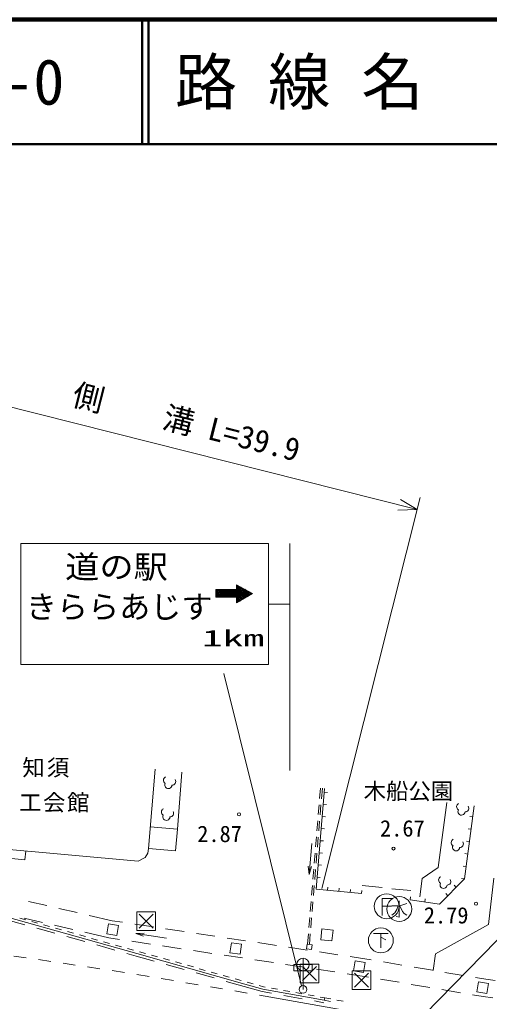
# Model space of a CAD drawing. Units: millimetres, scale not verified. Extents: x 40000 to 680000, y 20000 to 380000.
# Drawn here: x 167899 to 205660, y 301120 to 380000 of the extents above; entities that cross this region are included whole.
import ezdxf
from ezdxf.enums import TextEntityAlignment as Align

# ---------------------------------------------------------------- set-up
doc = ezdxf.new("R2010")
doc.units = ezdxf.units.MM
doc.header["$LTSCALE"] = 1000
for name, color, linetype, lineweight in [('M-BGD', 7, 'Continuous', 13), ('M-BGD-EXST', 7, 'Continuous', 13), ('M-BMK-OTRS', 5, 'Continuous', 13), ('M-BMK-ROW', 30, 'Continuous', 13), ('M-STR-HTXT', 7, 'Continuous', 13), ('M-STR-STRC', 7, 'Continuous', 13), ('M-STR-STRD', 7, 'Continuous', 13), ('M-TTL', 2, 'Continuous', 140), ('M-TTL-LINE', 7, 'Continuous', 50)]:
    doc.layers.add(name, color=color, linetype=linetype, lineweight=lineweight)
doc.layers.add('M-TTL-TXT', color=7, linetype='Continuous')
doc.styles.add('ＭＳ ゴシック', font='')
doc.styles.get('ＭＳ ゴシック').set_extended_font_data('MS Gothic')

msp = doc.modelspace()

# ---------------------------------------------------------------- linework, layer by layer
at = {"layer": 'M-BGD'}
for p, q in [((178252, 313390), (178799, 319778)), ((180590, 314958), (180935, 319533)), ((191742, 310133), (192409, 318218)), ((192015, 317418), (192085, 318255)), ((192234, 318238), (192164, 317400)), ((192385, 317927), (192635, 317906)), ((191907, 316123), (191974, 316920)), ((192123, 316901), (192056, 316104)), ((192305, 316952), (192554, 316932)), ((202252, 317090), (201556, 311872)), ((203669, 310961), (204444, 316839)), ((191799, 314827), (191866, 315624)), ((192014, 315606), (191948, 314809)), ((192224, 315978), (192474, 315958)), ((204327, 315951), (204079, 315984)), ((180590, 314958), (178402, 315142)), ((180423, 313208), (180590, 314958)), ((192144, 315004), (192393, 314983)), ((204196, 314953), (203948, 314986)), ((191691, 313532), (191757, 314329)), ((191906, 314310), (191840, 313513)), ((192064, 314030), (192313, 314009)), ((204064, 313955), (203816, 313988)), ((163870, 313601), (177435, 312395)), ((168305, 312505), (168402, 313198)), ((178192, 313037), (178252, 313390)), ((178252, 313390), (180423, 313208)), ((191163, 311317), (191392, 313806)), ((168305, 312505), (163774, 312914)), ((177435, 312395), (177994, 312669)), ((177994, 312669), (178192, 313037)), ((191583, 312236), (191649, 313033)), ((191798, 313015), (191732, 312218)), ((191983, 313056), (192232, 313035)), ((203932, 312957), (203685, 312990)), ((191093, 311976), (191163, 311317)), ((191163, 311317), (191352, 311952)), ((191475, 310941), (191541, 311738)), ((191690, 311719), (191624, 310922)), ((191903, 312081), (192152, 312061)), ((200259, 310982), (201556, 311872)), ((203801, 311959), (203553, 311992)), ((191822, 311107), (192071, 311086)), ((200070, 309514), (200259, 310982)), ((201660, 308923), (203669, 310961)), ((203669, 310961), (203421, 310994)), ((206030, 311030), (205576, 307308)), ((191367, 309645), (191433, 310442)), ((191582, 310424), (191516, 309627)), ((191742, 310133), (191766, 310382)), ((191742, 310133), (191991, 310112)), ((191742, 310133), (195372, 309775)), ((192649, 310043), (192674, 310292)), ((193557, 309954), (193581, 310203)), ((194464, 309864), (194489, 310113)), ((195372, 309775), (195397, 310023)), ((195447, 310435), (197047, 310264)), ((197825, 310169), (199352, 310017)), ((203000, 310282), (202821, 310457)), ((199286, 309284), (199323, 309531)), ((199286, 309284), (201660, 308923)), ((200473, 309104), (200510, 309351)), ((202330, 309602), (202152, 309778)), ((170076, 308818), (168615, 309155)), ((172512, 308255), (171051, 308593)), ((191259, 308350), (191325, 309147)), ((191474, 309128), (191408, 308331)), ((166878, 307684), (168322, 307278)), ((168275, 307797), (169737, 307459)), ((175336, 307603), (173487, 308030)), ((191151, 307054), (191217, 307851)), ((191366, 307833), (191300, 307036)), ((169284, 307007), (170728, 306600)), ((170711, 307234), (172173, 306897)), ((174910, 306551), (175041, 307346)), ((175041, 307346), (175836, 307215)), ((176175, 307476), (175336, 307603)), ((175836, 307215), (175705, 306420)), ((178648, 307104), (177164, 307327)), ((181120, 306731), (179636, 306955)), ((192191, 306935), (192100, 306070)), ((193096, 306840), (192191, 306935)), ((205576, 307308), (201333, 304944)), ((171691, 306329), (173135, 305922)), ((173147, 306672), (175074, 306226)), ((175705, 306420), (174910, 306551)), ((175074, 306226), (175934, 306097)), ((177907, 306609), (177245, 306581)), ((177245, 306581), (179715, 306194)), ((177245, 306581), (177867, 306352)), ((183592, 306359), (182108, 306582)), ((186064, 305986), (184581, 306210)), ((191039, 305719), (191109, 306556)), ((191258, 306537), (191188, 305699)), ((192100, 306070), (193005, 305975)), ((193005, 305975), (193096, 306840)), ((174097, 305651), (175541, 305245)), ((176923, 305948), (178406, 305724)), ((179395, 305575), (180878, 305352)), ((184808, 305014), (184920, 305820)), ((184920, 305820), (185725, 305708)), ((185725, 305708), (185614, 304903)), ((188536, 305614), (187053, 305837)), ((191008, 305241), (189525, 305465)), ((190959, 305329), (191011, 305723)), ((191352, 305277), (190959, 305329)), ((191011, 305723), (191404, 305671)), ((191404, 305671), (191352, 305277)), ((176504, 304973), (177260, 304760)), ((177260, 304760), (178714, 304352)), ((181867, 305203), (183350, 304979)), ((184339, 304830), (185822, 304607)), ((185614, 304903), (184808, 305014)), ((193480, 304869), (191997, 305092)), ((195308, 304593), (194469, 304720)), ((196151, 304451), (195308, 304593)), ((201333, 304944), (201130, 303611)), ((179677, 304081), (181121, 303675)), ((186811, 304458), (188294, 304234)), ((189283, 304085), (190766, 303862)), ((191755, 303713), (193239, 303489)), ((194740, 303574), (194862, 304374)), ((194862, 304374), (195663, 304252)), ((195663, 304252), (195541, 303452)), ((198616, 304035), (197137, 304285)), ((201081, 303619), (199602, 303869)), ((182084, 303405), (183528, 302999)), ((194227, 303340), (195088, 303211)), ((195541, 303452), (194740, 303574)), ((195088, 303211), (195934, 303068)), ((196920, 302901), (198399, 302652)), ((203546, 303203), (202067, 303452)), ((205374, 302894), (204532, 303036)), ((184490, 302728), (185944, 302320)), ((185944, 302320), (187403, 301904)), ((199385, 302485), (200864, 302236)), ((204659, 301882), (204793, 302684)), ((204793, 302684), (205594, 302550)), ((206128, 302790), (205374, 302894)), ((205594, 302550), (205460, 301748)), ((187403, 301904), (188154, 301769)), ((189138, 301592), (190614, 301327)), ((201850, 302069), (203330, 301819)), ((204316, 301653), (205162, 301510)), ((205460, 301748), (204659, 301882)), ((205162, 301510), (205939, 301403)), ((191598, 301150), (192349, 301015))]:
    msp.add_line(p, q, dxfattribs=at)
for centre, radius in [((185535, 316153), 125), ((197956, 313398), 125), ((204586, 308967), 125), ((190678, 302081), 305)]:
    msp.add_circle(centre, radius, dxfattribs=at)
for centre, radius, start, end in [((179747, 318893), 288, 114.70714, 241.57764), ((180155, 318777), 288, 266.63464, 33.50514), ((179856, 318500), 283, 150.42064, 357.79164), ((179585, 316340), 288, 114.70714, 241.57764), ((179993, 316224), 288, 266.63464, 33.50514), ((203310, 316757), 288, 114.70714, 241.57764), ((203419, 316364), 283, 150.42064, 357.79164), ((203719, 316641), 288, 266.63464, 33.50514), ((179694, 315947), 283, 150.42064, 357.79164), ((202876, 313886), 288, 114.70674, 241.57804), ((202985, 313493), 283, 150.42064, 357.79164), ((203285, 313769), 288, 266.63424, 33.50554), ((201865, 310872), 288, 114.70674, 241.57804), ((202273, 310755), 288, 266.63424, 33.50554), ((201974, 310479), 283, 150.42064, 357.79164)]:
    msp.add_arc(centre, radius, start, end, dxfattribs=at)
at = {"layer": 'M-BGD-EXST'}
for p, q in [((197906, 309389), (197031, 309389)), ((197031, 309389), (197031, 308014)), ((197031, 308764), (197781, 308764)), ((197816, 308791), (198316, 308791)), ((198216, 308491), (198066, 308241)), ((198316, 308791), (198216, 308491)), ((198416, 309191), (198416, 307891)), ((199016, 308991), (198466, 308791)), ((198466, 308791), (198666, 308341)), ((198066, 308241), (197816, 308041)), ((198416, 307891), (198166, 307941)), ((198666, 308341), (198816, 308191)), ((198816, 308191), (199016, 308041)), ((196334, 306566), (197534, 306566)), ((196934, 306566), (196934, 305416)), ((196934, 306266), (197334, 306066))]:
    msp.add_line(p, q, dxfattribs=at)
for centre in [(197406, 308764), (198416, 308541), (196934, 306016)]:
    msp.add_circle(centre, 1000, dxfattribs=at)
at = {"layer": 'M-BMK-OTRS'}
for p, q in [((168419, 304618), (167430, 304765)), ((170398, 304325), (169409, 304472)), ((172376, 304032), (171387, 304179)), ((174355, 303740), (173366, 303886)), ((176333, 303447), (175344, 303593)), ((178303, 303116), (177317, 303282)), ((180275, 302785), (179289, 302951)), ((182248, 302454), (181261, 302620)), ((184220, 302123), (183234, 302289)), ((185206, 301957), (186185, 301792))]:
    msp.add_line(p, q, dxfattribs=at)
msp.add_lwpolyline([(187172, 301615), (194294, 300365), (199991, 299251)], dxfattribs=at)
at = {"layer": 'M-BMK-ROW'}
for p, q in [((177312, 306802), (177312, 308302)), ((177312, 308302), (178812, 308302)), ((177500, 308115), (178625, 306990)), ((178625, 308115), (177500, 306990)), ((178812, 308302), (178812, 306802)), ((178812, 306802), (177312, 306802)), ((190462, 302604), (190462, 304104)), ((190462, 304104), (191962, 304104)), ((190649, 303916), (191774, 302791)), ((191774, 303916), (190649, 302791)), ((191962, 304104), (191962, 302604)), ((194639, 302080), (194639, 303580)), ((194639, 303580), (196139, 303580)), ((194826, 303393), (195951, 302268)), ((195951, 303393), (194826, 302268)), ((196139, 303580), (196139, 302080)), ((191962, 302604), (190462, 302604)), ((196139, 302080), (194639, 302080))]:
    msp.add_line(p, q, dxfattribs=at)
at = {"layer": 'M-STR-HTXT'}
for p, q in [((161643, 350276), (199857, 340649)), ((192180, 310178), (200101, 341618)), ((199857, 340649), (198512, 341451)), ((199857, 340649), (198292, 340579))]:
    msp.add_line(p, q, dxfattribs=at)
at = {"layer": 'M-STR-STRC'}
for p, q in [((167998, 337901), (167998, 333041)), ((167998, 337901), (187901, 337901)), ((189629, 319676), (189629, 337901)), ((185340, 334449), (185431, 334540)), ((185340, 334308), (185523, 334490)), ((186174, 333628), (185340, 334462)), ((186263, 333681), (185369, 334574)), ((183681, 334204), (183693, 334216)), ((183681, 334063), (183834, 334216)), ((183681, 333921), (183976, 334216)), ((183681, 333780), (184117, 334216)), ((183681, 333638), (184258, 334216)), ((184221, 333601), (183681, 334142)), ((184080, 333601), (183681, 334000)), ((183938, 333601), (183681, 333859)), ((183797, 333601), (183681, 333718)), ((184363, 333601), (183748, 334216)), ((183785, 333601), (184400, 334216)), ((184504, 333601), (183889, 334216)), ((183926, 333601), (184541, 334216)), ((184645, 333601), (184031, 334216)), ((184068, 333601), (184683, 334216)), ((184787, 333601), (184172, 334216)), ((184209, 333601), (184824, 334216)), ((184928, 333601), (184313, 334216)), ((184351, 333601), (184965, 334216)), ((185070, 333601), (184455, 334216)), ((184492, 333601), (185107, 334216)), ((185211, 333601), (184596, 334216)), ((184633, 333601), (185248, 334216)), ((185639, 333314), (184738, 334216)), ((184775, 333601), (185614, 334440)), ((185728, 333367), (184879, 334216)), ((184916, 333601), (185705, 334390)), ((185817, 333419), (185020, 334216)), ((185058, 333601), (185797, 334340)), ((185907, 333471), (185162, 334216)), ((185199, 333601), (185888, 334290)), ((185996, 333524), (185303, 334216)), ((186085, 333576), (185340, 334321)), ((185340, 333600), (185980, 334240)), ((185340, 333459), (186071, 334190)), ((185340, 333317), (186162, 334140)), ((185340, 333176), (186254, 334090)), ((185591, 333286), (186345, 334040)), ((186352, 333733), (185682, 334403)), ((185934, 333488), (186437, 333990)), ((186441, 333785), (185994, 334232)), ((186277, 333689), (186528, 333940)), ((186530, 333838), (186307, 334061)), ((185550, 333262), (185340, 333473)), ((185461, 333210), (185340, 333331)), ((185372, 333158), (185340, 333190)), ((189629, 333041), (187901, 333041)), ((190561, 302363), (184323, 327468)), ((200435, 300057), (208262, 308087)), ((190678, 304581), (190678, 302081)), ((189928, 304081), (191428, 304081)), ((189928, 304081), (189928, 303581)), ((190678, 304081), (190678, 302081)), ((191428, 304081), (191428, 303581)), ((189928, 303581), (191428, 303581))]:
    msp.add_line(p, q, dxfattribs=at)
for points in [[(187901, 333041), (187901, 337901), (167998, 337901)], [(183680, 333601), (185340, 333601), (185340, 333139), (186619, 333890), (185340, 334590), (185340, 334216), (183681, 334216), (183681, 333601)], [(167998, 333041), (167998, 328181), (187901, 328181), (187901, 333041)]]:
    msp.add_lwpolyline(points, dxfattribs=at)
msp.add_circle((190678, 304081), 500, dxfattribs=at)
at = {"layer": 'M-STR-STRD'}
for p, q in [((167905, 307811), (168386, 307675)), ((168868, 307540), (169349, 307404)), ((169830, 307268), (170311, 307133)), ((170793, 306997), (171274, 306862)), ((171755, 306726), (172237, 306591)), ((172718, 306455), (173199, 306320)), ((173680, 306184), (174162, 306049)), ((174643, 305913), (175124, 305777)), ((175606, 305642), (176087, 305506)), ((176568, 305371), (177049, 305235)), ((177531, 305100), (178012, 304965)), ((178493, 304829), (178975, 304694)), ((179456, 304559), (179937, 304423)), ((180419, 304288), (180900, 304153)), ((181381, 304017), (181863, 303882)), ((182344, 303747), (182825, 303612)), ((183307, 303476), (183788, 303341)), ((184269, 303206), (184751, 303070)), ((185232, 302935), (185714, 302800)), ((186195, 302664), (186676, 302527)), ((187156, 302390), (187493, 302294)), ((187493, 302294), (187641, 302267)), ((188133, 302179), (188625, 302091)), ((189117, 302002), (189609, 301914)), ((190101, 301825), (190593, 301737)), ((191085, 301648), (191578, 301560)), ((192070, 301471), (192420, 301408)), ((192385, 301212), (192420, 301408)), ((192420, 301408), (192912, 301319)), ((192385, 301212), (192877, 301122)), ((193404, 301230), (193896, 301141))]:
    msp.add_line(p, q, dxfattribs=at)
msp.add_lwpolyline([(127184, 308700), (131230, 309051), (146694, 310328), (152853, 309946), (162789, 309044), (177315, 304953), (185998, 302512), (187448, 302099), (192385, 301212)], dxfattribs=at)
at = {"layer": 'M-TTL'}
msp.add_line((680000, 380000), (40000, 380000), dxfattribs=at)
at = {"layer": 'M-TTL-LINE'}
for p, q in [((177750, 380000), (177750, 370000)), ((178250, 380000), (178250, 370000)), ((40000, 370000), (680000, 370000))]:
    msp.add_line(p, q, dxfattribs=at)

# ---------------------------------------------------------------- texts
at = {"layer": 'M-BGD', "style": 'ＭＳ ゴシック'}
for s, p in [('知', (169023, 319909)), ('須', (170988, 319909)), ('会', (170683, 317096)), ('館', (172607, 317096)), ('工', (168760, 317096))]:
    msp.add_text(s, height=1320, dxfattribs=at).set_placement(p, align=Align.MIDDLE_CENTER)
for s, p in [('木船公園', (195553, 316957)), ('2.67', (196870, 313967)), ('2.87', (182175, 313523)), ('2.79', (200391, 306981))]:
    msp.add_text(s, height=1320, dxfattribs=at).set_placement(p, align=Align.BOTTOM_LEFT)
at = {"layer": 'M-STR-HTXT', "style": 'ＭＳ ゴシック'}
msp.add_text('側\u3000\u3000溝 L=39.9', height=1833, rotation=345.86, dxfattribs=at).set_placement((180945, 346238), align=Align.BOTTOM_CENTER)
at = {"layer": 'M-STR-STRC', "style": 'ＭＳ ゴシック'}
for s, height, width, p in [('道の駅', 1833, 1.1, (175685, 334567)), ('1km', 1320, 1.85, (185055, 329250))]:
    msp.add_text(s, height=height, dxfattribs=dict(at, width=width)).set_placement(p, align=Align.BOTTOM_CENTER)
msp.add_text('きららあじす', height=1833, dxfattribs=at).set_placement((175902, 331356), align=Align.BOTTOM_CENTER)
at = {"layer": 'M-TTL-TXT', "style": 'ＭＳ ゴシック'}
for s, p in [('路 線 名', (180380, 375000)), ('29-0', (161521, 375000))]:
    msp.add_text(s, height=3666, dxfattribs=at).set_placement(p, align=Align.MIDDLE_LEFT)

doc.saveas('drawing.dxf')
